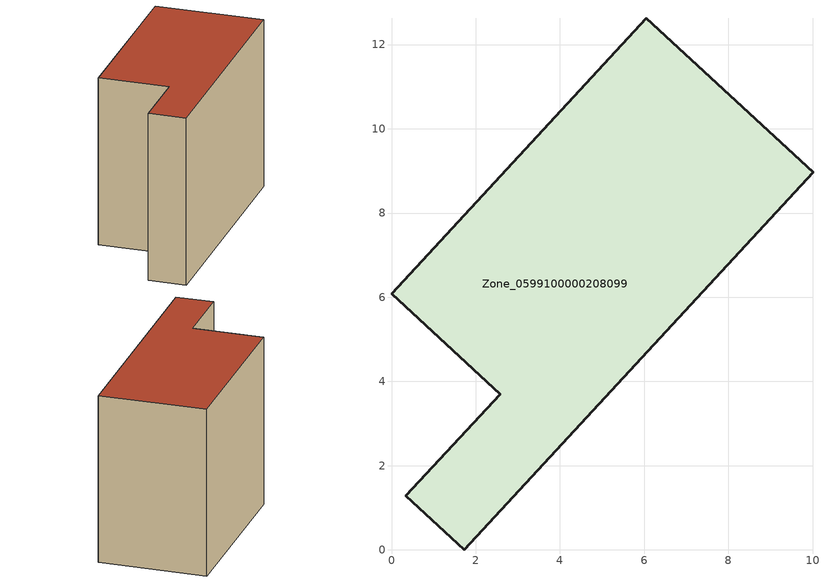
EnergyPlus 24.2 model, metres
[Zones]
Zone_0599100000208099
 floor ground (C_G): 10.01,8.97 1.73,0 0.34,1.28 2.58,3.7 0,6.08 6.05,12.63 z0
 wall outside (C_F): 1.73,0 10.01,8.97 6.05,12.63 0,6.08 2.58,3.7 0.34,1.28 1.73,0 z0:8.62
 roof outside (C_R): 0.34,1.28 1.73,0 10.01,8.97 6.05,12.63 0,6.08 2.58,3.7 z8.62
[BUILDING]
Pand.0599100000208099: North Axis=0; Terrain=City; Loads Convergence Tolerance Value=0.04; Temperature Convergence Tolerance Value=0.4; Solar Distribution=FullExterior; Maximum Number of Warmup Days=25; Minimum Number of Warmup Days=1
[Site:Location]
Rotterdam.The.Hague.AP_ZH_NLD Design_Conditions: Latitude=51.96; Longitude=4.45; Time Zone=1; Elevation=-4.5
[SITE:GROUNDTEMPERATURE:BUILDINGSURFACE]
18, 18, 18, 18, 18, 18, 18, 18, 18, 18, 18, 18
[MATERIAL] Thermal Absorptance=0.9; Solar Absorptance=0.7; Visible Absorptance=0.7
Name | Roughness | Thickness | Conductivity | Density | Specific Heat
G.TI.1975-1991 | MediumSmooth | 0.15 | 0.288461 | 540 | 1210
F.TI.1975-1991 | Rough | 0.3 | 0.230769 | 1920 | 840
R.TI.1975-1991 | MediumRough | 0.2 | 0.153846 | 1500 | 1000
[CONSTRUCTION]
C_G: G.TI.1975-1991
C_F: F.TI.1975-1991
C_R: R.TI.1975-1991
[ZONE]
Zone_0599100000208099: Type=1; Multiplier=1; Ceiling Height=Autocalculate; Volume=Autocalculate; Floor Area=autocalculate; Part of Total Floor Area=Yes
[ZONEINFILTRATION:DESIGNFLOWRATE]
Infil_Zone_0599100000208099: Zone or ZoneList or Space or SpaceList=Zone_0599100000208099; Schedule=AlwaysOn; Design Flow Rate Calculation Method=Flow/Area; Flow Rate per Floor Area=0.003; Constant Term Coefficient=1; Temperature Term Coefficient=0; Velocity Term Coefficient=0; Velocity Squared Term Coefficient=0
[HVACTEMPLATE:ZONE:IDEALLOADSAIRSYSTEM]
Zone_0599100000208099: Maximum Heating Supply Air Temperature=50; Minimum Cooling Supply Air Temperature=13; Maximum Heating Supply Air Humidity Ratio=0.0156; Minimum Cooling Supply Air Humidity Ratio=0.0077; Heating Limit=NoLimit; Cooling Limit=NoLimit; Dehumidification Control Type=ConstantSensibleHeatRatio; Cooling Sensible Heat Ratio=0.7; Dehumidification Setpoint=60; Humidification Control Type=None; Humidification Setpoint=30; Outdoor Air Method=None; Outdoor Air Flow Rate per Person=0.00944; Outdoor Air Flow Rate per Zone Floor Area=0; Outdoor Air Flow Rate per Zone=0; Demand Controlled Ventilation Type=None; Outdoor Air Economizer Type=NoEconomizer; Heat Recovery Type=None; Sensible Heat Recovery Effectiveness=0.7; Latent Heat Recovery Effectiveness=0.65
[ZONECONTROL:THERMOSTAT]
ThermostatControl_Zone_0599100000208099: Zone or ZoneList=Zone_0599100000208099; Control Type Schedule=DualSetpointControlType; Control 1=Thermostat_Zone_0599100000208099; Temperature Difference Between Cutout And Setpoint=0
[THERMOSTATSETPOINT:DUALSETPOINT]
Thermostat_Zone_0599100000208099: Heating Setpoint Temperature Schedule=HeatingSetpoint_Zone_0599100000208099; Cooling Setpoint Temperature Schedule=CoolingSetpoint_Zone_0599100000208099
[SCHEDULE:COMPACT]
HeatingSetpoint_Zone_0599100000208099: Through: 12/31, For: AllDays, Until: 24:00, 21
CoolingSetpoint_Zone_0599100000208099: Through: 12/31, For: AllDays, Until: 24:00, 24
DualSetpointControlType: Through: 12/31, For: AllDays, Until: 24:00, 4
AlwaysOn: Through: 12/31, For: AllDays, Until: 24:00, 1
